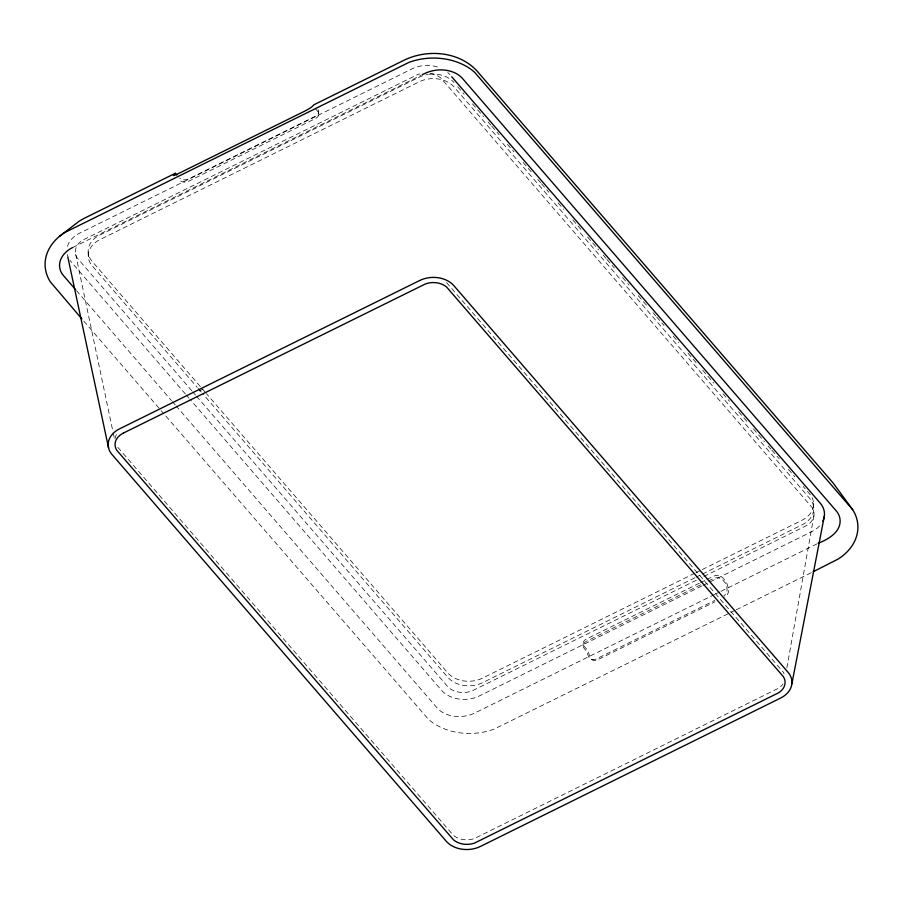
<?xml version="1.0" encoding="UTF-8"?>
<svg xmlns="http://www.w3.org/2000/svg" width="903" height="903" viewBox="0 0 903 903"><rect width="100%" height="100%" fill="white"/><g stroke="black" fill="none" stroke-linecap="round" stroke-linejoin="round"><path stroke-width="0.68" stroke-dasharray="4.51 3.39" d="M786.863 667.87L814.009 515.161M72.692 247.524L420.933 75.4M199.202 390.999L202.994 389.125M694.689 573.27L482.665 678.074A25.284 18.974 -1.7 0 1 447.707 672.791L206.369 393.561M695.953 572.649L700.999 570.154M702.263 569.533L801.966 520.252A25.284 18.974 -1.7 0 0 809.607 493.918L803.151 486.469M694.825 577.807L482.8 682.6A25.284 18.974 -1.7 0 1 447.843 677.329L202.825 393.832M696.089 577.186L701.134 574.692M702.399 574.06L802.101 524.79A25.284 18.974 -1.7 0 0 809.743 498.456L454.164 87.072A25.284 18.974 -1.7 0 0 419.218 81.789L99.917 239.611A25.284 18.974 -1.7 0 0 92.275 265.933L197.294 387.432M696.337 580.211L471.885 690.987A19.719 14.798 -1.7 0 1 448.43 687.443L196.402 396.112M703.9 576.464L807.079 525.309A19.719 14.798 -1.7 0 0 812.203 507.644L441.003 78.166A19.719 14.798 -1.7 0 0 430.144 73.391M699.396 583.18L586.216 639.121A6.863 5.147 -1.7 0 0 584.151 646.255L587.853 650.532L589.828 656.605A6.863 5.926 -65.5 0 0 597.572 659.822L715.018 601.782M700.649 582.559L705.683 580.076M706.936 579.444L713.223 576.34A6.863 5.147 -1.7 0 1 722.705 577.773L726.407 582.051L728.382 588.124A6.863 5.926 -65.5 0 1 724.578 597.052M700.717 584.828L586.284 641.378A6.863 5.147 -1.7 0 0 584.218 648.523L586.848 651.571L588.259 655.894A6.863 5.926 -65.5 0 0 596.003 659.111L714.713 600.439M708.268 581.092L713.291 578.609A6.863 5.147 -1.7 0 1 722.772 580.042L725.402 583.09L726.813 587.413A6.863 5.926 -65.5 0 1 723.755 595.912M701.868 585.957L479.346 695.942A27.44 20.577 -1.7 0 1 441.443 690.219L189.991 399.295M703.132 585.336L811.865 531.596A27.44 20.577 -1.7 0 0 820.861 524.383M714.679 594.445L474.955 712.93C465.496 717.479 453.972 717.919 444.423 713.415A25.532 19.155 -1.7 0 1 437.131 707.929L176.096 405.921M715.944 593.813L719.736 591.95M720.989 591.318L816.888 543.922M735.042 610.372L493.828 729.24A54.936 41.211 -1.7 0 1 428.496 719.375L164.865 414.928M736.306 609.751L811.932 572.367M591.341 659.348L592.91 660.07M446.567 282.605L783.262 672.159A17.891 13.421 -1.7 0 1 784.109 673.785M457.719 86.79L464.165 94.251M472.461 103.845L483.511 116.634M488.117 121.961L490.882 125.167M491.796 126.228L499.167 134.75M507.463 144.345L513.909 151.806M523.119 162.461L532.33 173.128M537.861 179.516L540.626 182.711M541.54 183.783L548.911 192.305M558.122 202.961L563.653 209.361M572.863 220.016L582.074 230.671M587.605 237.071L598.655 249.86M603.26 255.188L606.026 258.382M606.951 259.454L614.311 267.977M622.607 277.571L629.052 285.032M638.263 295.687L647.474 306.343M653.004 312.743L655.77 315.937M656.695 317.009L664.055 325.531M673.266 336.187L678.796 342.587M688.007 353.242L697.218 363.898M702.748 370.298L713.799 383.086M723.01 393.742L729.466 401.203M738.677 411.858L746.962 421.453M753.407 428.914L764.469 441.702M768.148 445.969L770.914 449.163M771.839 450.225L779.21 458.758M788.421 469.413L794.866 476.874M315.034 108.292L317.675 111.34A6.863 5.147 -1.7 0 1 315.599 118.474L188.592 181.255A6.863 5.147 -1.7 0 1 179.121 179.821M205.455 392.489L92.151 261.396A25.284 18.974 -1.7 0 1 99.781 235.073L419.082 77.252A25.284 18.974 -1.7 0 1 428.293 74.418M198.22 388.493L201.9 392.76M191.797 390.785L77.229 257.965A19.719 14.798 -1.7 0 1 82.354 240.3L417.547 74.622A19.719 14.798 -1.7 0 1 419.951 73.877M192.723 391.846L195.477 395.04M185.386 393.968L71.168 261.825A27.44 20.577 -1.7 0 1 69.96 260.278M186.3 395.029L189.066 398.223M76.484 290.664L171.491 400.582M172.405 401.654L175.171 404.849M83.765 321.084L160.26 409.59M161.174 410.662L163.94 413.856M117.853 447.369L453.295 835.252A17.891 13.421 -1.7 0 0 474.572 838.458L778.612 688.188A17.891 13.421 -1.7 0 0 782.957 684.034M75.66 254.307L112.886 431.397M113.168 432.763L114.613 439.637M813.592 503.242L813.727 507.779M583.067 643.726L583.135 645.995M318.68 111.6L318.748 113.868M88.167 252.084L88.302 256.61M68.12 256.994A27.44 20.577 -1.7 0 1 67.262 254.398M67.454 246.361A27.44 20.577 -1.7 0 1 79.453 233.267L411.971 68.91A27.44 20.577 -1.7 0 1 439.377 67.601M447.753 72.5A27.44 20.577 -1.7 0 1 449.875 74.633M114.974 438.881A17.891 13.421 -1.7 0 1 118.112 432.3M429.376 74.272A25.284 18.974 -1.7 0 1 454.04 82.534M318.037 109.658A6.863 5.147 -1.7 0 1 315.531 116.205L188.524 178.986A6.863 5.147 -1.7 0 1 179.584 178.083"/><path stroke-width="1.35" d="M791.875 683.853L824.394 515.827M176.83 174.979L175.351 173.274L173.602 175.047A6.863 0.768 -28.7 0 0 177.643 173.963L304.65 111.182A6.863 0.768 -28.7 0 0 312.156 106.565L313.905 104.782L405.029 59.745C428.011 49.022 458.668 51.584 476.637 70.558L833.176 483.071L852.692 509.698A54.936 41.211 -1.7 0 1 838.413 558.912L813.197 571.746M59.406 236.405L79.362 221.066L84.216 218.312L175.351 173.274M72.692 247.524C64.914 251.169 57.939 259.398 59.858 268.473A25.532 19.155 -1.7 0 0 63.571 275.72L75.559 289.592M422.198 74.768C432.165 69.192 444.818 68.086 455.259 73.041A25.532 19.155 -1.7 0 1 462.55 78.527L836.11 510.737A25.532 19.155 -1.7 0 1 839.824 517.983C842.375 531.178 828.525 539.351 818.152 543.301M451.714 76.766L820.15 503.039A27.44 20.577 -1.7 0 1 822.859 521.099M81.913 318.962L50.308 281.815A54.936 41.211 -1.7 0 1 64.587 232.602L409.172 62.284A54.936 41.211 -1.7 0 1 474.504 72.15L852.692 509.698M67.849 257.141L108.563 447.911M123.451 433.034L121.397 434.208A17.891 13.421 -1.7 0 0 116.747 450.236L453.43 839.779A17.891 13.421 -1.7 0 0 474.707 842.996L778.747 692.725A17.891 13.421 -1.7 0 0 783.386 676.697L446.703 287.143A17.891 13.421 -1.7 0 0 425.426 283.937L123.451 433.034M419.669 280.517L119.568 428.846A24.765 18.579 -1.7 0 0 112.096 454.615L446.263 841.246A24.765 18.579 -1.7 0 0 480.464 846.416L780.576 698.075A24.765 18.579 -1.7 0 0 788.048 672.317L453.882 285.675A24.765 18.579 -1.7 0 0 419.669 280.517"/></g></svg>
